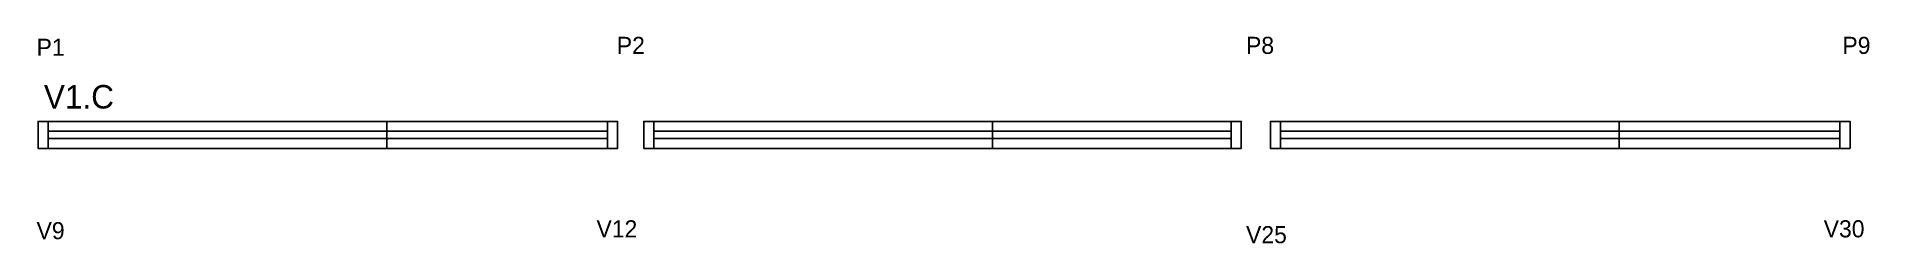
# Model space of a CAD drawing. Header units: metres. Extents: x 3425 to 4707, y 1062 to 1207.
import ezdxf

# ---------------------------------------------------------------- set-up
doc = ezdxf.new("R2010")
doc.units = ezdxf.units.M
for name, color, linetype in [('5', 7, 'Continuous'), ('NOMENCLATURA', 7, 'Continuous'), ('Painéis', 7, 'Continuous'), ('SARR_2.2x7', 7, 'Continuous')]:
    doc.layers.add(name, color=color, linetype=linetype)

msp = doc.modelspace()

# ---------------------------------------------------------------- linework, layer by layer
at = {"layer": 'Painéis', "color": 7, "lineweight": 25}
for points in [[(3670.1, 1128.7), (3426.1, 1128.7), (3426.1, 1147.7), (3670.1, 1147.7)], [(3670.1, 1147.7), (3831.6, 1147.7), (3831.6, 1128.7), (3670.1, 1128.7)], [(4093.9, 1128.7), (3849.9, 1128.7), (3849.9, 1147.7), (4093.9, 1147.7)], [(4093.9, 1147.7), (4267.9, 1147.7), (4267.9, 1128.7), (4093.9, 1128.7)], [(4532.4, 1128.7), (4288.4, 1128.7), (4288.4, 1147.7), (4532.4, 1147.7)], [(4532.4, 1147.7), (4693.9, 1147.7), (4693.9, 1128.7), (4532.4, 1128.7)]]:
    msp.add_lwpolyline(points, close=True, dxfattribs=at)
at = {"layer": 'SARR_2.2x7', "color": 7, "lineweight": 25}
for p, q in [((3433.1, 1147.7), (3433.1, 1128.7)), ((3824.6, 1147.7), (3824.6, 1128.7)), ((3856.9, 1147.7), (3856.9, 1128.7)), ((4260.9, 1147.7), (4260.9, 1128.7)), ((4295.4, 1147.7), (4295.4, 1128.7)), ((4686.9, 1147.7), (4686.9, 1128.7)), ((3670.1, 1140.7), (3433.1, 1140.7)), ((3433.1, 1135.7), (3670.1, 1135.7)), ((3824.6, 1140.7), (3670.1, 1140.7)), ((3670.1, 1135.7), (3824.6, 1135.7)), ((4093.9, 1140.7), (3856.9, 1140.7)), ((3856.9, 1135.7), (4093.9, 1135.7)), ((4260.9, 1140.7), (4093.9, 1140.7)), ((4093.9, 1135.7), (4260.9, 1135.7)), ((4532.4, 1140.7), (4295.4, 1140.7)), ((4295.4, 1135.7), (4532.4, 1135.7)), ((4686.9, 1140.7), (4532.4, 1140.7)), ((4532.4, 1135.7), (4686.9, 1135.7))]:
    msp.add_line(p, q, dxfattribs=at)

# ---------------------------------------------------------------- texts
at = {"layer": '5', "color": 7, "lineweight": 25}
for s, p in [('P1', (3425, 1193.7)), ('P2', (3831, 1195)), ('P8', (4271.3, 1195)), ('P9', (4688.6, 1195)), ('V12', (3816.8, 1066.3)), ('V30', (4675.5, 1066.3)), ('V9', (3425, 1065)), ('V25', (4271.3, 1062.2))]:
    msp.add_text(s, height=12, dxfattribs=at).set_placement(p)
at = {"layer": 'NOMENCLATURA', "color": 7, "lineweight": 25}
msp.add_text('V1.C', height=16.5, dxfattribs=at).set_placement((3430.1, 1156.7))

doc.saveas('drawing.dxf')
